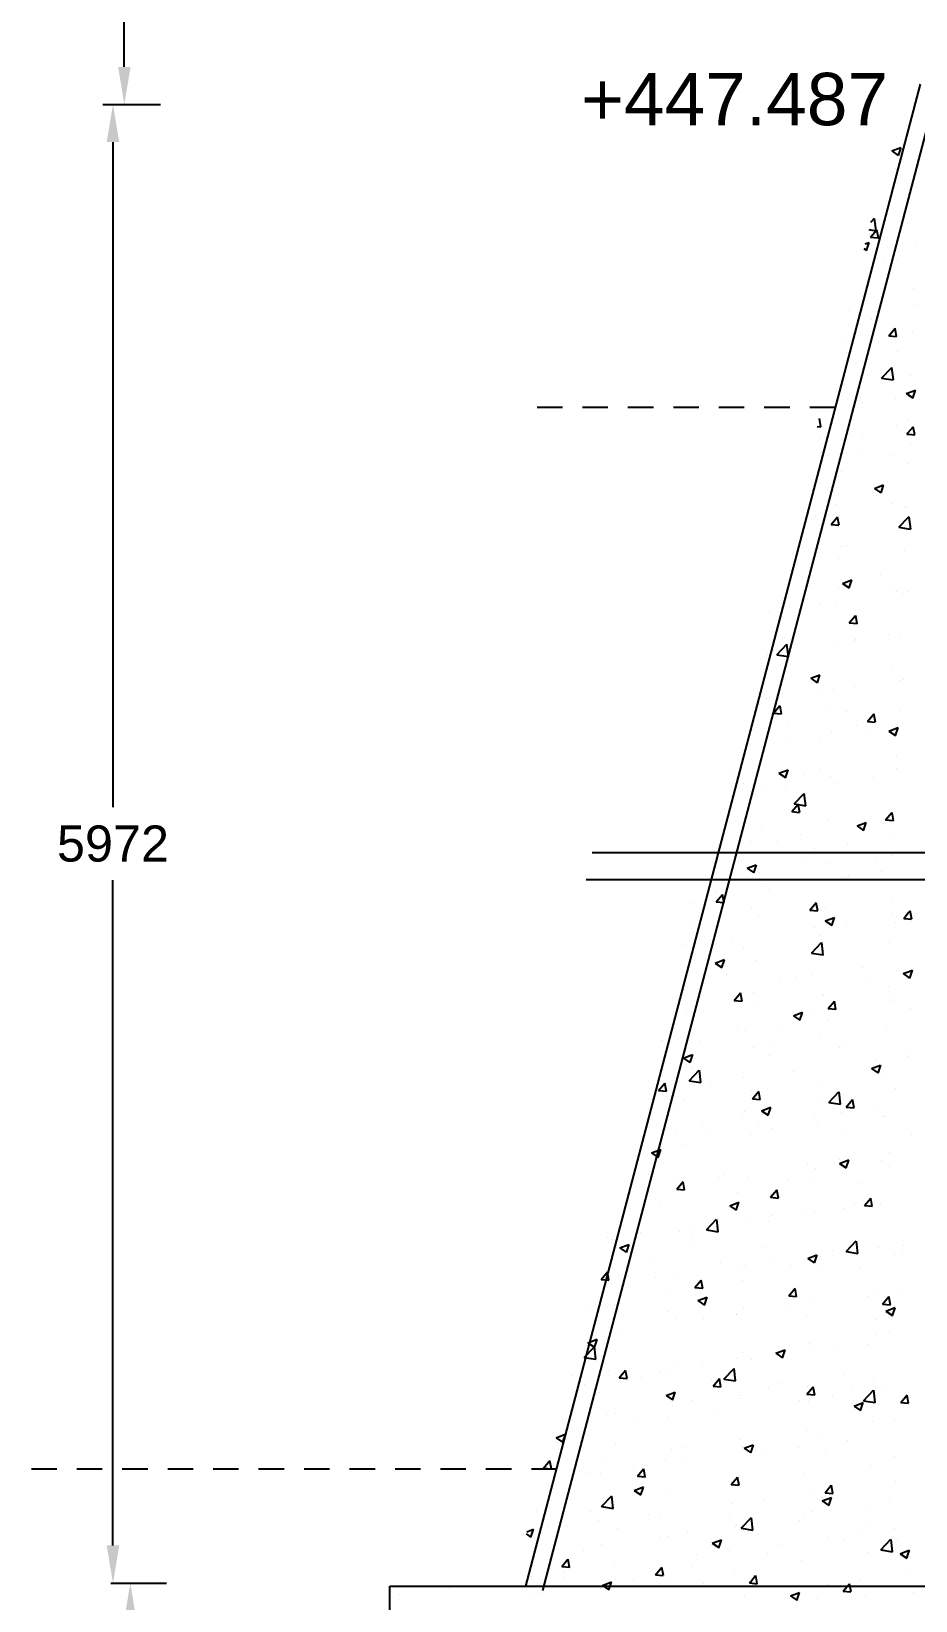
# Model space of a CAD drawing. Header units: inches. Extents: x 0 to 11487, y 0 to 10656.
# Drawn here: x 355.22 to 359.64, y 287.39 to 295.22 of the extents above; entities that cross this region are included whole.
import ezdxf

# ---------------------------------------------------------------- set-up
doc = ezdxf.new("R2010")
doc.units = ezdxf.units.IN
doc.header["$MEASUREMENT"] = 0
doc.linetypes.add('HIDDEN', pattern=[9.525, 6.35, -3.175])
for name, color, linetype in [('DIMENSION', 255, 'Continuous'), ('DRAWING', 7, 'Continuous'), ('HATCH', 7, 'Continuous'), ('TEXT', 255, 'Continuous')]:
    doc.layers.add(name, color=color, linetype=linetype)
doc.styles.get("Standard").update_dxf_attribs({"font": 'arial.ttf'})
doc.dimstyles.get("Standard").update_dxf_attribs({"dimtxt": 0.18, "dimasz": 0.1875, "dimexe": 0.18, "dimexo": 0.0625, "dimgap": 0.09, "dimtad": 0, "dimtih": 1, "dimtoh": 1, "dimdec": 4, "dimzin": 0, "dimdsep": 46, "dimtxsty": 'Standard', "dimcen": 0.09, "dimadec": 0, "dimazin": 0, "dimtfac": 1, "dimtdec": 4, "dimtofl": 0, "dimtmove": 0, "dimatfit": 3, "dimfxl": 1, "dimtolj": 1, "dimtzin": 0, "dimarcsym": 0})

# ---------------------------------------------------------------- blocks, each defined once
blk = doc.blocks.new('*D89')
at = {"layer": 'Defpoints', "color": 0, "ltscale": 0.02, "transparency": 16777216}
for p in [(355.5182, 294.8573), (355.558, 287.4789), (355.6308, 287.4789)]:
    blk.add_point(p, dxfattribs=at)
at = {"layer": 'DIMENSION', "color": 0, "lineweight": -2, "ltscale": 0.02, "transparency": 16777216}
for p, q in [((355.5807, 294.8573), (355.8108, 294.8573)), ((355.6308, 294.6698), (355.6308, 291.35)), ((355.6308, 287.6664), (355.6308, 290.9862)), ((355.6205, 287.4789), (355.8108, 287.4789))]:
    blk.add_line(p, q, dxfattribs=at)
at = {"layer": 'DIMENSION', "color": 0, "ltscale": 0.02, "transparency": 16777216}
for points in [[(355.5996, 294.6698), (355.6621, 294.6698), (355.6308, 294.8573)], [(355.5996, 287.6664), (355.6621, 287.6664), (355.6308, 287.4789)]]:
    blk.add_solid(points, dxfattribs=at)
at = {"layer": 'DIMENSION', "color": 0, "ltscale": 0.02, "transparency": 16777216, "insert": (355.6308, 291.1681), "char_height": 0.18, "attachment_point": 5}
blk.add_mtext('\\A1;5972', dxfattribs=at)
blk = doc.blocks.new('*D82')
at = {"layer": 'Defpoints', "color": 0, "ltscale": 0.02, "transparency": 16777216}
for p in [(355.6397, 287.4789), (355.6506, 286.2021), (355.7174, 286.2021)]:
    blk.add_point(p, dxfattribs=at)
at = {"layer": 'DIMENSION', "color": 0, "lineweight": -2, "ltscale": 0.02, "transparency": 16777216}
for p, q in [((355.7022, 287.4789), (355.8974, 287.4789)), ((355.7174, 287.2914), (355.7174, 287.0224)), ((355.7174, 286.3896), (355.7174, 286.6586)), ((355.7131, 286.2021), (355.8974, 286.2021))]:
    blk.add_line(p, q, dxfattribs=at)
at = {"layer": 'DIMENSION', "color": 0, "ltscale": 0.02, "transparency": 16777216}
for points in [[(355.6861, 287.2914), (355.7486, 287.2914), (355.7174, 287.4789)], [(355.6861, 286.3896), (355.7486, 286.3896), (355.7174, 286.2021)]]:
    blk.add_solid(points, dxfattribs=at)
at = {"layer": 'DIMENSION', "color": 0, "ltscale": 0.02, "transparency": 16777216, "insert": (355.7174, 286.8405), "char_height": 0.18, "attachment_point": 5}
blk.add_mtext('\\A1;600', dxfattribs=at)
blk = doc.blocks.new('*D161')
at = {"layer": 'Defpoints', "color": 0, "ltscale": 0.02, "transparency": 16777216}
for p in [(355.5807, 295.4667), (355.6875, 295.4667), (355.5807, 294.8573)]:
    blk.add_point(p, dxfattribs=at)
at = {"layer": 'DIMENSION', "color": 0, "lineweight": -2, "ltscale": 0.02, "transparency": 16777216}
for p, q in [((355.6875, 295.4667), (355.6875, 295.6542)), ((355.6875, 295.6542), (355.875, 295.6542)), ((355.6432, 295.4667), (355.8675, 295.4667)), ((355.6875, 295.0448), (355.6875, 295.2792)), ((355.6432, 294.8573), (355.8675, 294.8573))]:
    blk.add_line(p, q, dxfattribs=at)
at = {"layer": 'DIMENSION', "color": 0, "ltscale": 0.02, "transparency": 16777216}
for points in [[(355.6563, 295.2792), (355.7188, 295.2792), (355.6875, 295.4667)], [(355.6563, 295.0448), (355.7188, 295.0448), (355.6875, 294.8573)]]:
    blk.add_solid(points, dxfattribs=at)
at = {"layer": 'DIMENSION', "color": 0, "ltscale": 0.02, "transparency": 16777216, "insert": (356.1661, 295.6542), "char_height": 0.18, "attachment_point": 5}
blk.add_mtext('\\A1;225', dxfattribs=at)

msp = doc.modelspace()

# ---------------------------------------------------------------- linework, layer by layer
at = {"layer": 'DRAWING', "ltscale": 0.02}
for points in [[(359.66137, 294.95868), (357.6908, 287.46348)], [(359.74659, 294.93628), (357.77601, 287.44107)], [(358.02426, 291.1253), (360.63155, 291.1253), (360.63155, 290.93329), (360.77252, 291.22376), (360.77252, 291.14456), (363.48814, 291.14456)], [(357.99329, 290.99014), (360.60058, 290.99014), (360.60058, 290.79812), (360.74155, 291.0886), (360.74155, 291.0094), (363.45717, 291.0094)]]:
    msp.add_lwpolyline(points, dxfattribs=at)
at = {"layer": 'DRAWING', "linetype": 'HIDDEN', "ltscale": 0.02}
for points in [[(359.23736, 293.34591), (357.66732, 293.34591)], [(355.22326, 288.04912), (357.84477, 288.04912)]]:
    msp.add_lwpolyline(points, dxfattribs=at)
at = {"layer": 'DRAWING', "ltscale": 0.02}
msp.add_lwpolyline([(357.01367, 287.46348), (365.02152, 287.46348), (365.02152, 286.20213), (357.01367, 286.20213)], close=True, dxfattribs=at)
at = {"layer": 'HATCH', "ltscale": 0.02}
for p, q in [((359.58345, 294.80677), (359.58345, 294.80677)), ((359.5201, 294.6254), (359.56584, 294.64296)), ((359.5201, 294.6254), (359.5526, 294.60348)), ((359.553, 294.60298), (359.56624, 294.64246)), ((359.52188, 294.52107), (359.52188, 294.52107)), ((359.53933, 294.53967), (359.53933, 294.53967)), ((359.57514, 294.57064), (359.57514, 294.57064)), ((359.41524, 294.2706), (359.43353, 294.28967)), ((359.44115, 294.22715), (359.43393, 294.28919)), ((359.40538, 294.23311), (359.44075, 294.22763)), ((359.40936, 294.20761), (359.40936, 294.20761)), ((359.41386, 294.19479), (359.44536, 294.23232)), ((359.45331, 294.19087), (359.44575, 294.23182)), ((359.38054, 294.1386), (359.39365, 294.12976)), ((359.38654, 294.16142), (359.40689, 294.16923)), ((359.39404, 294.12926), (359.40729, 294.16874)), ((359.41386, 294.19479), (359.45291, 294.19137)), ((359.63698, 294.15531), (359.63698, 294.15531)), ((359.47884, 294.0879), (359.47884, 294.0879)), ((359.54692, 294.08362), (359.54692, 294.08362)), ((359.62904, 293.93783), (359.62904, 293.93783)), ((359.30698, 293.83023), (359.30698, 293.83023)), ((359.63088, 293.85905), (359.63088, 293.85905)), ((359.41989, 293.78603), (359.41989, 293.78603)), ((359.50451, 293.7034), (359.536, 293.74093)), ((359.54395, 293.69948), (359.5364, 293.74043)), ((359.29112, 293.67854), (359.29112, 293.67854)), ((359.50451, 293.7034), (359.54355, 293.69998)), ((359.51995, 293.69383), (359.51995, 293.69383)), ((359.6211, 293.72036), (359.6211, 293.72036)), ((359.5477, 293.62689), (359.5477, 293.62689)), ((359.46926, 293.49213), (359.52015, 293.54517)), ((359.50091, 293.52698), (359.50091, 293.52698)), ((359.52776, 293.48265), (359.52054, 293.54469)), ((359.61315, 293.50289), (359.61315, 293.50289)), ((359.28318, 293.46107), (359.28318, 293.46107)), ((359.2955, 293.485), (359.2955, 293.485)), ((359.46926, 293.49214), (359.52736, 293.48312)), ((359.6024, 293.41886), (359.63789, 293.43249)), ((359.62504, 293.39251), (359.63828, 293.43199)), ((359.37584, 293.36923), (359.37584, 293.36923)), ((359.53939, 293.39076), (359.53939, 293.39076)), ((359.59214, 293.41493), (359.6024, 293.41886)), ((359.59214, 293.41493), (359.6024, 293.40801)), ((359.6024, 293.40801), (359.62464, 293.39301)), ((359.15734, 293.28966), (359.15807, 293.29053)), ((359.16602, 293.24908), (359.15847, 293.29003)), ((359.60521, 293.28542), (359.60521, 293.28542)), ((359.14723, 293.2512), (359.16563, 293.24959)), ((359.16401, 293.19098), (359.16401, 293.19098)), ((359.27523, 293.24359), (359.27523, 293.24359)), ((359.37369, 293.19316), (359.37369, 293.19316)), ((359.545, 293.25638), (359.545, 293.25638)), ((359.59515, 293.21201), (359.6024, 293.22064)), ((359.59515, 293.21201), (359.6024, 293.21137)), ((359.6024, 293.22064), (359.62664, 293.24954)), ((359.6024, 293.21137), (359.6342, 293.20859)), ((359.63459, 293.20809), (359.62704, 293.24904)), ((359.1627, 293.12014), (359.1627, 293.12014)), ((359.20399, 293.11157), (359.20399, 293.11157)), ((359.36753, 293.1331), (359.36753, 293.1331)), ((359.61495, 293.16567), (359.61495, 293.16567)), ((359.51144, 293.10541), (359.51144, 293.10541)), ((359.59727, 293.06794), (359.59727, 293.06794)), ((359.26729, 293.02612), (359.26729, 293.02612)), ((359.43319, 292.9412), (359.47893, 292.95876)), ((359.46608, 292.91879), (359.47933, 292.95826)), ((359.19567, 292.87544), (359.19567, 292.87544)), ((359.43319, 292.9412), (359.46569, 292.91928)), ((359.44309, 292.90801), (359.44309, 292.90801)), ((359.13704, 292.80119), (359.13704, 292.80119)), ((359.21722, 292.76161), (359.24872, 292.79914)), ((359.24372, 292.86109), (359.24372, 292.86109)), ((359.25667, 292.75769), (359.24911, 292.79864)), ((359.25935, 292.80865), (359.25935, 292.80865)), ((359.51802, 292.86659), (359.51802, 292.86659)), ((359.55587, 292.74763), (359.6024, 292.79612)), ((359.58932, 292.85047), (359.58932, 292.85047)), ((359.59246, 292.84636), (359.59246, 292.84636)), ((359.6024, 292.79612), (359.60676, 292.80066)), ((359.61437, 292.73815), (359.60715, 292.80019)), ((359.21722, 292.76161), (359.25627, 292.75819)), ((359.55587, 292.74763), (359.6024, 292.74042)), ((359.6024, 292.74042), (359.61397, 292.73862)), ((359.27123, 292.65035), (359.27123, 292.65035)), ((359.29358, 292.65776), (359.29358, 292.65776)), ((359.02381, 292.61778), (359.02381, 292.61778)), ((359.2514, 292.59118), (359.2514, 292.59118)), ((359.58138, 292.633), (359.58138, 292.633)), ((359.11651, 292.52727), (359.11651, 292.52727)), ((359.27424, 292.46748), (359.31998, 292.48504)), ((359.30713, 292.44506), (359.32038, 292.48454)), ((359.46524, 292.51253), (359.46524, 292.51253)), ((359.25425, 292.43952), (359.25425, 292.43952)), ((359.27424, 292.46748), (359.30673, 292.44556)), ((359.51195, 292.44701), (359.51195, 292.44701)), ((359.54307, 292.42914), (359.54307, 292.42914)), ((359.57343, 292.41553), (359.57343, 292.41553)), ((359.60298, 292.42478), (359.60298, 292.42478)), ((358.90804, 292.32771), (358.90804, 292.32771)), ((359.09937, 292.39269), (359.09937, 292.39269)), ((359.16209, 292.36374), (359.16209, 292.36374)), ((359.24346, 292.3737), (359.24346, 292.3737)), ((359.30787, 292.27022), (359.33936, 292.30775)), ((359.30787, 292.27022), (359.34691, 292.2668)), ((359.34731, 292.2663), (359.33975, 292.30725)), ((358.98654, 292.1952), (358.98654, 292.1952)), ((359.33527, 292.18047), (359.33527, 292.18047)), ((359.34009, 292.18935), (359.34009, 292.18935)), ((359.50364, 292.21088), (359.50364, 292.21088)), ((359.56549, 292.19805), (359.56549, 292.19805)), ((358.9001, 292.11023), (358.9001, 292.11023)), ((358.92751, 292.13503), (358.92751, 292.13503)), ((358.94528, 292.11126), (358.99616, 292.16429)), ((358.94528, 292.11126), (359.00338, 292.10225)), ((359.00378, 292.10177), (358.99656, 292.16382)), ((359.23551, 292.15623), (359.23551, 292.15623)), ((359.11529, 291.99375), (359.16103, 292.01131)), ((359.14818, 291.97133), (359.16142, 292.01081)), ((359.5161, 292.03935), (359.5161, 292.03935)), ((359.11529, 291.99375), (359.14778, 291.97183)), ((359.13512, 291.97395), (359.13512, 291.97395)), ((359.16824, 291.93169), (359.16824, 291.93169)), ((359.22757, 291.93876), (359.22757, 291.93876)), ((359.33178, 291.95322), (359.33178, 291.95322)), ((359.55755, 291.98058), (359.55755, 291.98058)), ((359.5792, 291.98579), (359.5792, 291.98579)), ((358.85932, 291.86138), (358.85932, 291.86138)), ((358.89215, 291.89276), (358.89215, 291.89276)), ((358.92994, 291.81982), (358.96143, 291.85736)), ((358.96938, 291.81591), (358.96183, 291.85685)), ((358.92994, 291.81982), (358.96899, 291.81641)), ((359.20806, 291.84664), (359.20806, 291.84664)), ((359.29165, 291.83051), (359.29165, 291.83051)), ((359.39851, 291.77883), (359.43, 291.81636)), ((359.39851, 291.77883), (359.43756, 291.77541)), ((359.43795, 291.77491), (359.4304, 291.81586)), ((359.55679, 291.83191), (359.55679, 291.83191)), ((358.91067, 291.76512), (358.91067, 291.76512)), ((358.99706, 291.77363), (358.99706, 291.77363)), ((359.21963, 291.72129), (359.21963, 291.72129)), ((359.3458, 291.75889), (359.3458, 291.75889)), ((359.40734, 291.72813), (359.40734, 291.72813)), ((359.50523, 291.73073), (359.55097, 291.74829)), ((359.50523, 291.73073), (359.53773, 291.70881)), ((359.53812, 291.70831), (359.55137, 291.74779)), ((359.5496, 291.76311), (359.5496, 291.76311)), ((358.88421, 291.67529), (358.88421, 291.67529)), ((358.99638, 291.67402), (358.99638, 291.67402)), ((359.15992, 291.69556), (359.15992, 291.69556)), ((359.54114, 291.6019), (359.54114, 291.6019)), ((359.54166, 291.54564), (359.54166, 291.54564)), ((358.72935, 291.52931), (358.72935, 291.52931)), ((358.77918, 291.4711), (358.77918, 291.4711)), ((358.95633, 291.52003), (359.00207, 291.53758)), ((358.95633, 291.52003), (358.98883, 291.49811)), ((358.98922, 291.49761), (359.00247, 291.53709)), ((359.07808, 291.51458), (359.07808, 291.51458)), ((359.16016, 291.5365), (359.16016, 291.5365)), ((359.21168, 291.50381), (359.21168, 291.50381)), ((359.23548, 291.47047), (359.23548, 291.47047)), ((359.42682, 291.49984), (359.42682, 291.49984)), ((358.82452, 291.41636), (358.82452, 291.41636)), ((358.87627, 291.45782), (358.87627, 291.45782)), ((358.98806, 291.43789), (358.98806, 291.43789)), ((359.03189, 291.36676), (359.08277, 291.41979)), ((359.09039, 291.35727), (359.08317, 291.41932)), ((359.02058, 291.32843), (359.05208, 291.36596)), ((359.02058, 291.32843), (359.05963, 291.32501)), ((359.03189, 291.36676), (359.08999, 291.35775)), ((359.06002, 291.32451), (359.05247, 291.36546)), ((359.48915, 291.28744), (359.52065, 291.32497)), ((359.52859, 291.28352), (359.52104, 291.32447)), ((359.53372, 291.32816), (359.53372, 291.32816)), ((358.86832, 291.24034), (358.86832, 291.24034)), ((359.20374, 291.28634), (359.20374, 291.28634)), ((359.34628, 291.257), (359.39202, 291.27456)), ((359.34628, 291.257), (359.37878, 291.23508)), ((359.37917, 291.23459), (359.39242, 291.27406)), ((359.4762, 291.26712), (359.4762, 291.26712)), ((359.48915, 291.28744), (359.5282, 291.28402)), ((358.65266, 291.1587), (358.65266, 291.1587)), ((358.8162, 291.18023), (358.8162, 291.18023)), ((358.95087, 291.18075), (358.95087, 291.18075)), ((359.06362, 291.21281), (359.06362, 291.21281)), ((359.2996, 291.16602), (359.2996, 291.16602)), ((359.51417, 291.21211), (359.51417, 291.21211)), ((358.73988, 291.10774), (358.73988, 291.10774)), ((358.75221, 291.08131), (358.75221, 291.08131)), ((359.08861, 291.093), (359.08861, 291.093)), ((359.13319, 291.14671), (359.13319, 291.14671)), ((359.43735, 291.07827), (359.43735, 291.07827)), ((359.52577, 291.11069), (359.52577, 291.11069)), ((358.79738, 291.0463), (358.84312, 291.06386)), ((358.79738, 291.0463), (358.82988, 291.02438)), ((358.83027, 291.02388), (358.84352, 291.06336)), ((358.86038, 291.02287), (358.86038, 291.02287)), ((359.1958, 291.06887), (359.1958, 291.06887)), ((359.28972, 291.00327), (359.28972, 291.00327)), ((359.30434, 291.00946), (359.30434, 291.00946)), ((359.46788, 291.03099), (359.46788, 291.03099)), ((358.64265, 290.87803), (358.67415, 290.91557)), ((358.64435, 290.92257), (358.64435, 290.92257)), ((358.6821, 290.87412), (358.67454, 290.91507)), ((358.89176, 290.95515), (358.89176, 290.95515)), ((358.90874, 290.93788), (358.90874, 290.93788)), ((358.52776, 290.87248), (358.52776, 290.87248)), ((358.64265, 290.87803), (358.6817, 290.87462)), ((358.8209, 290.84869), (358.8209, 290.84869)), ((359.11122, 290.83704), (359.14272, 290.87457)), ((359.11122, 290.83704), (359.15027, 290.83362)), ((359.15067, 290.83312), (359.14311, 290.87407)), ((359.18785, 290.8514), (359.18785, 290.8514)), ((359.51783, 290.89322), (359.51783, 290.89322)), ((358.85243, 290.8054), (358.85243, 290.8054)), ((359.16963, 290.83395), (359.16963, 290.83395)), ((359.18733, 290.78328), (359.23307, 290.80084)), ((359.18733, 290.78328), (359.21982, 290.76136)), ((359.22022, 290.76086), (359.23346, 290.80034)), ((359.29603, 290.77333), (359.29603, 290.77333)), ((359.51837, 290.81922), (359.51837, 290.81922)), ((359.53922, 290.77465), (359.53922, 290.77465)), ((359.54344, 290.80591), (359.54344, 290.80591)), ((359.5798, 290.79604), (359.6024, 290.82298)), ((359.5798, 290.79604), (359.6024, 290.79407)), ((359.6024, 290.82298), (359.61129, 290.83358)), ((359.6024, 290.79407), (359.61884, 290.79263)), ((359.61924, 290.79213), (359.61168, 290.83308)), ((358.51313, 290.75642), (358.51313, 290.75642)), ((358.71991, 290.69748), (358.71991, 290.69748)), ((359.13248, 290.7518), (359.13248, 290.7518)), ((359.15823, 290.70926), (359.15823, 290.70926)), ((358.47249, 290.66491), (358.47249, 290.66491)), ((358.77725, 290.64386), (358.77725, 290.64386)), ((359.1185, 290.62226), (359.16938, 290.67529)), ((359.1185, 290.62226), (359.1766, 290.61325)), ((359.177, 290.61277), (359.16978, 290.67481)), ((359.17991, 290.63392), (359.17991, 290.63392)), ((359.50988, 290.67574), (359.50988, 290.67574)), ((358.50519, 290.53894), (358.50519, 290.53894)), ((358.63843, 290.57258), (358.68417, 290.59013)), ((358.63843, 290.57258), (358.67092, 290.55066)), ((358.67132, 290.55016), (358.68456, 290.58964)), ((358.84449, 290.58793), (358.84449, 290.58793)), ((359.37159, 290.54824), (359.37159, 290.54824)), ((359.57727, 290.52026), (359.6024, 290.5299)), ((359.6024, 290.5299), (359.62302, 290.53781)), ((359.61016, 290.49784), (359.62341, 290.53732)), ((358.69368, 290.51486), (358.69368, 290.51486)), ((358.96063, 290.49414), (358.96063, 290.49414)), ((359.04242, 290.50013), (359.04242, 290.50013)), ((359.12417, 290.51567), (359.12417, 290.51567)), ((359.39115, 290.48539), (359.39115, 290.48539)), ((359.50194, 290.45827), (359.50194, 290.45827)), ((359.57727, 290.52026), (359.6024, 290.50331)), ((359.6024, 290.50331), (359.60977, 290.49834)), ((358.48269, 290.44185), (358.48269, 290.44185)), ((358.54805, 290.43982), (358.54805, 290.43982)), ((358.7333, 290.38664), (358.76479, 290.42418)), ((358.7333, 290.38664), (358.77234, 290.38323)), ((358.77274, 290.38273), (358.76518, 290.42367)), ((358.83142, 290.42711), (358.83142, 290.42711)), ((358.83655, 290.37045), (358.83655, 290.37045)), ((359.17196, 290.41645), (359.17196, 290.41645)), ((359.18016, 290.41238), (359.18016, 290.41238)), ((359.20187, 290.34565), (359.23336, 290.38318)), ((359.24131, 290.34173), (359.23376, 290.38268)), ((359.51225, 290.38487), (359.51225, 290.38487)), ((359.52889, 290.39764), (359.52889, 290.39764)), ((358.49724, 290.32147), (358.49724, 290.32147)), ((359.02837, 290.30955), (359.07412, 290.32711)), ((359.02837, 290.30955), (359.06087, 290.28763)), ((359.06126, 290.28714), (359.07451, 290.32661)), ((359.13126, 290.31947), (359.13126, 290.31947)), ((359.19973, 290.29058), (359.19973, 290.29058)), ((359.20187, 290.34565), (359.24092, 290.34223)), ((359.61231, 290.3449), (359.61231, 290.3449)), ((358.75028, 290.25407), (358.75028, 290.25407)), ((358.78877, 290.23648), (358.78877, 290.23648)), ((358.95231, 290.25801), (358.95231, 290.25801)), ((359.494, 290.2408), (359.494, 290.2408)), ((358.3693, 290.18868), (358.3693, 290.18868)), ((358.37619, 290.18216), (358.37619, 290.18216)), ((358.56371, 290.1828), (358.56371, 290.1828)), ((358.8286, 290.15298), (358.8286, 290.15298)), ((358.91245, 290.16806), (358.91245, 290.16806)), ((359.16402, 290.19898), (359.16402, 290.19898)), ((359.26118, 290.15333), (359.26118, 290.15333)), ((359.2878, 290.17603), (359.2878, 290.17603)), ((359.60992, 290.13859), (359.60992, 290.13859)), ((358.47947, 290.09885), (358.52522, 290.11641)), ((358.47947, 290.09885), (358.51197, 290.07693)), ((358.4893, 290.104), (358.4893, 290.104)), ((358.51236, 290.07643), (358.52561, 290.11591)), ((358.90681, 290.11063), (358.90681, 290.11063)), ((359.41832, 290.04653), (359.46406, 290.06409)), ((359.44045, 290.08724), (359.44045, 290.08724)), ((359.45121, 290.02411), (359.46446, 290.06359)), ((359.60399, 290.10877), (359.60399, 290.10877)), ((358.50791, 289.98589), (358.55879, 290.03892)), ((358.50791, 289.98589), (358.56601, 289.97688)), ((358.52583, 290.04524), (358.52583, 290.04524)), ((358.5664, 289.9764), (358.55918, 290.03844)), ((358.61691, 289.97882), (358.61691, 289.97882)), ((358.78045, 290.00035), (358.78045, 290.00035)), ((359.02787, 290.03292), (359.02787, 290.03292)), ((359.15608, 289.98151), (359.15608, 289.98151)), ((359.41832, 290.04653), (359.45082, 290.02461)), ((359.48605, 290.02333), (359.48605, 290.02333)), ((358.35537, 289.93625), (358.38686, 289.97378)), ((358.35537, 289.93625), (358.39442, 289.93283)), ((358.39481, 289.93233), (358.38726, 289.97328)), ((358.82066, 289.93551), (358.82066, 289.93551)), ((358.82394, 289.89525), (358.85543, 289.93278)), ((358.86338, 289.89133), (358.85583, 289.93228)), ((359.20511, 289.87776), (359.25599, 289.93079)), ((359.26361, 289.86827), (359.25639, 289.93031)), ((359.53729, 289.94741), (359.53729, 289.94741)), ((358.43649, 289.84897), (358.43649, 289.84897)), ((358.48135, 289.88653), (358.48135, 289.88653)), ((358.78523, 289.83424), (358.78523, 289.83424)), ((358.82394, 289.89525), (358.86299, 289.89184)), ((358.86942, 289.83583), (358.91516, 289.85339)), ((358.86942, 289.83583), (358.90192, 289.81391)), ((358.90231, 289.81341), (358.91556, 289.85289)), ((359.13396, 289.8195), (359.13396, 289.8195)), ((359.15631, 289.88202), (359.15631, 289.88202)), ((359.20511, 289.87776), (359.26321, 289.86875)), ((359.26859, 289.82958), (359.26859, 289.82958)), ((359.29251, 289.85426), (359.32401, 289.89179)), ((359.29251, 289.85426), (359.33156, 289.85084)), ((359.33195, 289.85034), (359.3244, 289.89129)), ((359.43213, 289.85111), (359.43213, 289.85111)), ((358.39434, 289.75122), (358.39434, 289.75122)), ((358.57424, 289.76122), (358.57424, 289.76122)), ((358.6086, 289.74269), (358.6086, 289.74269)), ((358.77532, 289.81662), (358.77532, 289.81662)), ((358.85601, 289.77526), (358.85601, 289.77526)), ((358.92297, 289.74649), (358.92297, 289.74649)), ((359.14813, 289.76403), (359.14813, 289.76403)), ((359.47811, 289.80585), (359.47811, 289.80585)), ((359.4827, 289.80477), (359.4827, 289.80477)), ((358.44505, 289.72116), (358.44505, 289.72116)), ((358.47341, 289.66905), (358.47341, 289.66905)), ((358.81272, 289.71803), (358.81272, 289.71803)), ((359.27171, 289.73175), (359.27171, 289.73175)), ((359.62044, 289.71702), (359.62044, 289.71702)), ((358.32052, 289.62512), (358.36626, 289.64268)), ((358.32052, 289.62512), (358.35302, 289.60321)), ((358.35341, 289.60271), (358.36666, 289.64219)), ((359.25937, 289.57281), (359.30511, 289.59036)), ((359.26028, 289.59345), (359.26028, 289.59345)), ((359.29226, 289.55039), (359.3055, 289.58987)), ((359.47016, 289.58838), (359.47016, 289.58838)), ((359.50769, 289.62602), (359.50769, 289.62602)), ((358.30652, 289.51691), (358.30652, 289.51691)), ((358.68415, 289.5176), (358.68415, 289.5176)), ((359.09673, 289.57192), (359.09673, 289.57192)), ((359.14019, 289.54656), (359.14019, 289.54656)), ((359.25937, 289.5728), (359.29186, 289.55089)), ((359.51032, 289.55762), (359.51032, 289.55762)), ((358.2732, 289.4635), (358.2732, 289.4635)), ((358.43674, 289.48503), (358.43674, 289.48503)), ((358.44601, 289.44485), (358.47751, 289.48239)), ((358.44601, 289.44485), (358.48506, 289.44144)), ((358.46547, 289.45158), (358.46547, 289.45158)), ((358.48545, 289.44094), (358.4779, 289.48189)), ((358.65526, 289.50217), (358.65526, 289.50217)), ((358.74835, 289.42683), (358.74835, 289.42683)), ((358.80477, 289.50056), (358.80477, 289.50056)), ((358.91458, 289.40386), (358.94608, 289.44139)), ((358.95402, 289.39994), (358.94647, 289.44089)), ((359.00399, 289.48744), (359.00399, 289.48744)), ((359.12934, 289.49223), (359.12934, 289.49223)), ((359.35273, 289.4727), (359.35273, 289.4727)), ((358.36737, 289.36143), (358.36737, 289.36143)), ((358.71047, 289.3621), (358.75621, 289.37966)), ((358.71047, 289.3621), (358.74296, 289.34018)), ((358.74336, 289.33969), (358.7566, 289.37916)), ((358.91458, 289.40386), (358.95363, 289.40044)), ((359.28587, 289.34879), (359.28587, 289.34879)), ((359.33584, 289.36836), (359.33584, 289.36836)), ((359.38315, 289.36287), (359.41465, 289.4004)), ((359.38315, 289.36287), (359.4222, 289.35945)), ((359.42259, 289.35895), (359.41504, 289.3999)), ((359.46222, 289.37091), (359.46222, 289.37091)), ((358.59452, 289.24139), (358.6454, 289.29442)), ((358.65301, 289.2319), (358.6458, 289.29394)), ((358.79683, 289.28309), (358.79683, 289.28309)), ((358.90489, 289.28339), (358.90489, 289.28339)), ((358.92488, 289.31426), (358.92488, 289.31426)), ((359.08842, 289.33579), (359.08842, 289.33579)), ((359.13225, 289.32909), (359.13225, 289.32909)), ((358.10134, 289.20584), (358.10134, 289.20584)), ((358.12755, 289.19229), (358.12755, 289.19229)), ((358.26488, 289.22737), (358.26488, 289.22737)), ((358.45752, 289.23411), (358.45752, 289.23411)), ((358.5123, 289.25994), (358.5123, 289.25994)), ((358.5239, 289.218), (358.5239, 289.218)), ((358.59452, 289.24139), (358.65262, 289.23238)), ((358.14292, 289.1526), (358.14292, 289.1526)), ((358.16157, 289.1514), (358.20731, 289.16896)), ((358.16157, 289.1514), (358.19406, 289.12948)), ((358.17931, 289.18308), (358.17931, 289.18308)), ((358.19446, 289.12898), (358.2077, 289.16846)), ((358.52804, 289.16835), (358.52804, 289.16835)), ((358.87678, 289.15361), (358.87678, 289.15361)), ((359.10042, 289.09908), (359.14616, 289.11664)), ((359.1333, 289.07666), (359.14655, 289.11614)), ((359.22551, 289.13888), (359.22551, 289.13888)), ((359.29172, 289.13326), (359.34261, 289.18629)), ((359.29172, 289.13326), (359.34982, 289.12425)), ((359.35022, 289.12377), (359.343, 289.18581)), ((359.45428, 289.15344), (359.45428, 289.15344)), ((359.53537, 289.12017), (359.53537, 289.12017)), ((359.57425, 289.12414), (359.57425, 289.12414)), ((359.57656, 289.16502), (359.57656, 289.16502)), ((358.31705, 289.09533), (358.31705, 289.09533)), ((358.66578, 289.0806), (358.66578, 289.0806)), ((358.75302, 289.0566), (358.75302, 289.0566)), ((358.78888, 289.06562), (358.78888, 289.06562)), ((358.91656, 289.07813), (358.91656, 289.07813)), ((359.01452, 289.06586), (359.01452, 289.06586)), ((359.10042, 289.09908), (359.13291, 289.07716)), ((359.1243, 289.11161), (359.1243, 289.11161)), ((359.15438, 289.05477), (359.15438, 289.05477)), ((359.16398, 289.1107), (359.16398, 289.1107)), ((359.36325, 289.05113), (359.36325, 289.05113)), ((358.06808, 288.99446), (358.09958, 289.03199)), ((358.06809, 288.99446), (358.10713, 288.99104)), ((358.09302, 288.96971), (358.09302, 288.96971)), ((358.10752, 288.99054), (358.09997, 289.03149)), ((358.1196, 288.97481), (358.1196, 288.97481)), ((358.34044, 289.00228), (358.34044, 289.00228)), ((358.44958, 289.01664), (358.44958, 289.01664)), ((358.53666, 288.95346), (358.56815, 288.991)), ((358.5761, 288.94955), (358.56854, 288.9905)), ((358.7734, 288.98938), (358.7734, 288.98938)), ((358.39242, 288.92398), (358.39242, 288.92398)), ((358.53666, 288.95346), (358.5757, 288.95005)), ((358.55152, 288.88838), (358.59726, 288.90594)), ((358.55152, 288.88838), (358.58401, 288.86646)), ((358.5844, 288.86596), (358.59765, 288.90544)), ((359.00523, 288.91247), (359.03672, 288.95)), ((359.00523, 288.91247), (359.04427, 288.90905)), ((359.04467, 288.90855), (359.03711, 288.9495)), ((359.11636, 288.89414), (359.11636, 288.89414)), ((359.4047, 288.90736), (359.4047, 288.90736)), ((359.44633, 288.93596), (359.44633, 288.93596)), ((359.4738, 288.87147), (359.50529, 288.90901)), ((359.51324, 288.86756), (359.50568, 288.90851)), ((359.56824, 288.92889), (359.56824, 288.92889)), ((358.01143, 288.85858), (358.01143, 288.85858)), ((358.04934, 288.85102), (358.04934, 288.85102)), ((358.39807, 288.83628), (358.39807, 288.83628)), ((358.7447, 288.82047), (358.7447, 288.82047)), ((358.74681, 288.82155), (358.74681, 288.82155)), ((358.78094, 288.84814), (358.78094, 288.84814)), ((358.99212, 288.85304), (358.99212, 288.85304)), ((359.09554, 288.80681), (359.09554, 288.80681)), ((359.4738, 288.87147), (359.51285, 288.86806)), ((359.49036, 288.83606), (359.5361, 288.85362)), ((359.49036, 288.83606), (359.52286, 288.81414)), ((359.52325, 288.81364), (359.5365, 288.85312)), ((358.11166, 288.75734), (358.11166, 288.75734)), ((358.16858, 288.74462), (358.16858, 288.74462)), ((358.44164, 288.79916), (358.44164, 288.79916)), ((358.58116, 288.79894), (358.58116, 288.79894)), ((359.44428, 288.79208), (359.44428, 288.79208)), ((359.50839, 288.73038), (359.50839, 288.73038)), ((357.98392, 288.60502), (358.0348, 288.65805)), ((358.00262, 288.67767), (358.04836, 288.69523)), ((358.00262, 288.67767), (358.03511, 288.65576)), ((358.04242, 288.59553), (358.0352, 288.65757)), ((358.0355, 288.65526), (358.04875, 288.69474)), ((358.94146, 288.62535), (358.9872, 288.64291)), ((359.10841, 288.67667), (359.10841, 288.67667)), ((359.12741, 288.66499), (359.12741, 288.66499)), ((359.23284, 288.6497), (359.23284, 288.6497)), ((359.39638, 288.67123), (359.39638, 288.67123)), ((359.43839, 288.71849), (359.43839, 288.71849)), ((357.98392, 288.60502), (358.04202, 288.596)), ((358.43369, 288.58169), (358.43369, 288.58169)), ((358.74643, 288.59959), (358.74643, 288.59959)), ((358.773, 288.63067), (358.773, 288.63067)), ((358.82026, 288.59538), (358.82026, 288.59538)), ((358.94146, 288.62535), (358.97396, 288.60344)), ((358.97435, 288.60294), (358.9876, 288.64242)), ((357.92212, 288.51719), (357.92212, 288.51719)), ((357.99672, 288.48696), (357.99672, 288.48696)), ((358.10372, 288.53987), (358.10372, 288.53987)), ((358.15873, 288.50307), (358.19022, 288.5406)), ((358.15873, 288.50307), (358.19778, 288.49965)), ((358.19817, 288.49915), (358.19061, 288.5401)), ((358.27085, 288.50246), (358.27085, 288.50246)), ((358.36544, 288.53419), (358.36544, 288.53419)), ((358.4093, 288.54127), (358.4093, 288.54127)), ((358.57284, 288.5628), (358.57284, 288.5628)), ((358.61959, 288.48772), (358.61959, 288.48772)), ((358.6273, 288.46207), (358.65879, 288.4996)), ((358.66674, 288.45815), (358.65919, 288.4991)), ((358.68113, 288.49689), (358.73201, 288.54992)), ((358.68113, 288.49689), (358.73923, 288.48787)), ((358.73962, 288.4874), (358.73241, 288.54944)), ((359.28395, 288.52155), (359.28395, 288.52155)), ((359.43045, 288.50102), (359.43045, 288.50102)), ((357.98446, 288.4688), (357.98446, 288.4688)), ((358.05986, 288.42944), (358.05986, 288.42944)), ((358.39256, 288.41465), (358.4383, 288.43221)), ((358.39256, 288.41465), (358.42506, 288.39273)), ((358.4086, 288.41471), (358.4086, 288.41471)), ((358.42545, 288.39224), (358.4387, 288.43171)), ((358.6273, 288.46207), (358.66635, 288.45866)), ((358.76505, 288.4132), (358.76505, 288.4132)), ((358.90296, 288.45615), (358.90296, 288.45615)), ((358.96832, 288.47299), (358.96832, 288.47299)), ((359.09587, 288.42108), (359.12736, 288.45861)), ((359.09587, 288.42108), (359.13492, 288.41766)), ((359.10047, 288.4592), (359.10047, 288.4592)), ((359.13531, 288.41716), (359.12776, 288.45811)), ((359.22452, 288.41356), (359.22452, 288.41356)), ((359.31706, 288.45825), (359.31706, 288.45825)), ((359.37833, 288.38876), (359.42922, 288.44179)), ((359.43683, 288.37927), (359.42961, 288.44131)), ((359.47194, 288.44614), (359.47194, 288.44614)), ((359.56444, 288.38008), (359.59594, 288.41762)), ((359.6024, 288.38421), (359.59633, 288.41711)), ((358.42575, 288.36422), (358.42575, 288.36422)), ((358.52198, 288.39075), (358.52198, 288.39075)), ((358.6484, 288.33772), (358.6484, 288.33772)), ((358.75733, 288.39997), (358.75733, 288.39997)), ((359.06098, 288.39203), (359.06098, 288.39203)), ((359.10607, 288.38524), (359.10607, 288.38524)), ((359.33141, 288.36233), (359.37715, 288.37989)), ((359.33141, 288.36233), (359.36391, 288.34041)), ((359.3643, 288.33992), (359.37754, 288.37939)), ((359.37833, 288.38876), (359.43643, 288.37974)), ((359.4548, 288.3705), (359.4548, 288.3705)), ((359.56444, 288.38008), (359.6024, 288.37676)), ((359.60388, 288.37616), (359.6024, 288.38421)), ((359.6024, 288.37676), (359.60349, 288.37667)), ((358.09577, 288.3224), (358.09577, 288.3224)), ((358.141, 288.32536), (358.141, 288.32536)), ((358.23744, 288.28361), (358.23744, 288.28361)), ((358.40099, 288.30514), (358.40099, 288.30514)), ((359.4225, 288.28355), (359.4225, 288.28355)), ((359.53344, 288.29293), (359.53344, 288.29293)), ((357.84366, 288.20395), (357.8894, 288.22151)), ((357.84366, 288.20395), (357.87616, 288.18203)), ((357.87655, 288.18153), (357.8898, 288.22101)), ((358.75711, 288.19573), (358.75711, 288.19573)), ((359.09253, 288.24172), (359.09253, 288.24172)), ((359.15246, 288.22753), (359.15246, 288.22753)), ((359.30008, 288.18848), (359.30008, 288.18848)), ((358.08783, 288.10492), (358.08783, 288.10492)), ((358.14088, 288.17039), (358.14088, 288.17039)), ((358.39049, 288.09674), (358.39049, 288.09674)), ((358.4178, 288.14675), (358.4178, 288.14675)), ((358.48962, 288.15566), (358.48962, 288.15566)), ((358.77147, 288.16214), (358.77147, 288.16214)), ((358.78251, 288.15163), (358.82825, 288.16919)), ((358.78251, 288.15163), (358.81501, 288.12971)), ((358.8154, 288.12921), (358.82864, 288.16869)), ((358.83835, 288.14092), (358.83835, 288.14092)), ((358.88912, 288.13437), (358.88912, 288.13437)), ((359.05267, 288.1559), (359.05267, 288.1559)), ((359.18709, 288.12619), (359.18709, 288.12619)), ((359.53582, 288.11145), (359.53582, 288.11145)), ((357.7808, 288.05267), (357.81229, 288.0902)), ((357.7808, 288.05267), (357.81985, 288.04925)), ((357.82024, 288.04875), (357.81269, 288.0897)), ((358.00951, 288.03134), (358.00951, 288.03134)), ((358.06559, 288.02595), (358.06559, 288.02595)), ((358.22913, 288.04748), (358.22913, 288.04748)), ((358.24937, 288.01167), (358.28087, 288.04921)), ((358.28881, 288.00776), (358.28126, 288.04871)), ((358.47655, 288.08006), (358.47655, 288.08006)), ((359.08458, 288.02425), (359.08458, 288.02425)), ((359.41456, 288.06607), (359.41456, 288.06607)), ((358.23361, 287.94093), (358.27935, 287.95848)), ((358.23361, 287.94093), (358.26611, 287.91901)), ((358.24937, 288.01168), (358.28842, 288.00826)), ((358.2665, 287.91851), (358.27974, 287.95799)), ((358.71794, 287.97068), (358.74944, 288.00821)), ((358.71794, 287.97068), (358.75699, 287.96726)), ((358.74917, 287.97825), (358.74917, 287.97825)), ((358.75738, 287.96676), (358.74983, 288.00771)), ((359.18651, 287.92969), (359.21801, 287.96722)), ((359.22595, 287.92577), (359.2184, 287.96672)), ((359.5408, 287.98513), (359.5408, 287.98513)), ((358.07053, 287.86051), (358.12142, 287.91354)), ((358.07053, 287.86051), (358.12863, 287.8515)), ((358.07989, 287.88745), (358.07989, 287.88745)), ((358.12903, 287.85103), (358.12181, 287.91307)), ((358.40986, 287.92927), (358.40986, 287.92927)), ((358.71727, 287.87671), (358.71727, 287.87671)), ((358.88081, 287.89824), (358.88081, 287.89824)), ((359.12823, 287.93082), (359.12823, 287.93082)), ((359.17246, 287.88861), (359.2182, 287.90617)), ((359.17246, 287.88861), (359.20495, 287.86669)), ((359.18651, 287.92969), (359.22556, 287.92627)), ((359.20534, 287.86619), (359.21859, 287.90567)), ((359.50647, 287.90314), (359.50647, 287.90314)), ((357.74447, 287.84145), (357.74447, 287.84145)), ((358.01367, 287.83657), (358.01367, 287.83657)), ((358.05727, 287.78982), (358.05727, 287.78982)), ((358.30469, 287.8224), (358.30469, 287.8224)), ((358.3624, 287.82183), (358.3624, 287.82183)), ((358.71114, 287.8071), (358.71114, 287.8071)), ((358.76774, 287.75238), (358.81862, 287.80541)), ((358.82623, 287.7429), (358.81902, 287.80494)), ((359.05987, 287.79236), (359.05987, 287.79236)), ((359.07664, 287.80678), (359.07664, 287.80678)), ((359.12548, 287.83774), (359.12548, 287.83774)), ((359.40661, 287.8486), (359.40661, 287.8486)), ((357.69405, 287.72393), (357.71721, 287.7083)), ((357.69694, 287.73492), (357.73045, 287.74778)), ((357.7176, 287.70781), (357.73084, 287.74728)), ((357.80268, 287.76355), (357.80268, 287.76355)), ((357.89373, 287.76829), (357.89373, 287.76829)), ((358.15141, 287.74882), (358.15141, 287.74882)), ((358.36352, 287.70695), (358.36352, 287.70695)), ((358.40192, 287.7118), (358.40192, 287.7118)), ((358.50015, 287.73408), (358.50015, 287.73408)), ((358.74122, 287.76078), (358.74122, 287.76078)), ((358.7445, 287.77235), (358.7445, 287.77235)), ((358.76774, 287.75238), (358.82584, 287.74337)), ((358.84888, 287.71935), (358.84888, 287.71935)), ((359.19762, 287.70461), (359.19762, 287.70461)), ((359.36895, 287.72747), (359.36895, 287.72747)), ((359.40861, 287.77763), (359.40861, 287.77763)), ((359.53249, 287.749), (359.53249, 287.749)), ((357.98253, 287.64155), (357.98253, 287.64155)), ((358.07194, 287.66998), (358.07194, 287.66998)), ((358.62356, 287.6779), (358.6693, 287.69546)), ((358.62356, 287.6779), (358.65605, 287.65599)), ((358.65644, 287.65549), (358.66969, 287.69496)), ((358.70895, 287.64058), (358.70895, 287.64058)), ((358.90104, 287.62891), (358.90104, 287.62891)), ((358.95637, 287.67316), (358.95637, 287.67316)), ((359.28202, 287.69431), (359.28202, 287.69431)), ((359.39867, 287.63113), (359.39867, 287.63113)), ((359.46495, 287.64425), (359.51583, 287.69728)), ((359.46495, 287.64425), (359.52305, 287.63524)), ((359.52344, 287.63477), (359.51622, 287.69681)), ((359.54635, 287.68988), (359.54635, 287.68988)), ((359.5624, 287.62558), (359.6024, 287.64094)), ((359.5624, 287.62558), (359.5949, 287.60367)), ((359.6024, 287.64094), (359.60815, 287.64314)), ((359.6024, 287.62434), (359.60854, 287.64264)), ((357.73652, 287.62398), (357.73652, 287.62398)), ((357.87144, 287.56128), (357.90294, 287.59881)), ((357.87144, 287.56128), (357.91049, 287.55786)), ((357.91088, 287.55736), (357.90333, 287.59831)), ((358.13283, 287.56473), (358.13283, 287.56473)), ((358.34001, 287.52028), (358.37151, 287.55782)), ((358.37945, 287.51637), (358.3719, 287.55732)), ((358.52005, 287.56351), (358.52005, 287.56351)), ((358.54541, 287.61905), (358.54541, 287.61905)), ((359.0687, 287.58931), (359.0687, 287.58931)), ((359.59529, 287.60317), (359.6024, 287.62434)), ((357.72187, 287.51063), (357.72187, 287.51063)), ((357.8837, 287.5045), (357.8837, 287.5045)), ((357.88541, 287.53216), (357.88541, 287.53216)), ((358.07466, 287.4672), (358.1204, 287.48476)), ((358.10754, 287.44479), (358.12079, 287.48426)), ((358.13907, 287.49812), (358.13907, 287.49812)), ((358.23243, 287.48977), (358.23243, 287.48977)), ((358.34002, 287.52028), (358.37906, 287.51687)), ((358.39397, 287.49433), (358.39397, 287.49433)), ((358.58117, 287.47503), (358.58117, 287.47503)), ((358.73328, 287.54331), (358.73328, 287.54331)), ((358.80859, 287.47929), (358.81527, 287.48725)), ((358.80859, 287.47929), (358.84763, 287.47587)), ((358.81527, 287.48725), (358.84008, 287.51682)), ((358.84583, 287.48725), (358.84047, 287.51632)), ((358.84802, 287.47537), (358.84583, 287.48725)), ((359.19709, 287.46981), (359.19709, 287.46981)), ((359.27716, 287.43829), (359.30865, 287.47583)), ((359.3166, 287.43438), (359.30904, 287.47533)), ((359.36063, 287.49134), (359.36063, 287.49134)), ((359.60805, 287.52392), (359.60805, 287.52392)), ((357.06187, 287.42374), (357.06187, 287.42374)), ((357.30929, 287.45631), (357.30929, 287.45631)), ((357.72858, 287.40651), (357.72858, 287.40651)), ((357.75809, 287.43272), (357.75809, 287.43272)), ((358.064, 287.45251), (358.064, 287.45251)), ((358.07466, 287.4672), (358.10715, 287.44528)), ((358.78451, 287.41549), (358.78451, 287.41549)), ((358.9299, 287.4603), (358.9299, 287.4603)), ((359.0135, 287.41488), (359.05925, 287.43244)), ((359.0135, 287.41488), (359.046, 287.39296)), ((359.04639, 287.39246), (359.05964, 287.43194)), ((359.15053, 287.40029), (359.15053, 287.40029)), ((359.27716, 287.43829), (359.3162, 287.43488)), ((359.27864, 287.44556), (359.27864, 287.44556)), ((359.39073, 287.41366), (359.39073, 287.41366)), ((359.53151, 287.46569), (359.53151, 287.46569)), ((359.62737, 287.43083), (359.62737, 287.43083))]:
    msp.add_line(p, q, dxfattribs=at)

# ---------------------------------------------------------------- texts
at = {"layer": 'TEXT', "insert": (357.76613, 295.01514), "char_height": 0.261312, "width": 4.6765438, "attachment_point": 1}
msp.add_mtext('  +447.487', dxfattribs=at)

# ---------------------------------------------------------------- dimensions: what is measured, and where the dimension line sits
at = {"layer": 'DIMENSION', "ltscale": 0.02}
for base, p1, p2, text, picture, middle in [((355.68753, 295.46673), (355.58069, 294.85731), (355.58069, 295.46673), '225', '*D161', (356.16609, 295.65423)), ((355.63082, 287.47889), (355.51819, 294.85731), (355.55801, 287.47889), '5972', '*D89', (355.63082, 291.1681)), ((355.71736, 286.20213), (355.63967, 287.47889), (355.65063, 286.20213), '600', '*D82', (355.71736, 286.84051))]:
    dim = msp.add_linear_dim(base=base, p1=p1, p2=p2, angle=90, text=text, dimstyle='Standard', dxfattribs=at)
    dim.commit()
    dim.dimension.update_dxf_attribs({"geometry": picture, "text_midpoint": middle})

doc.saveas('drawing.dxf')
